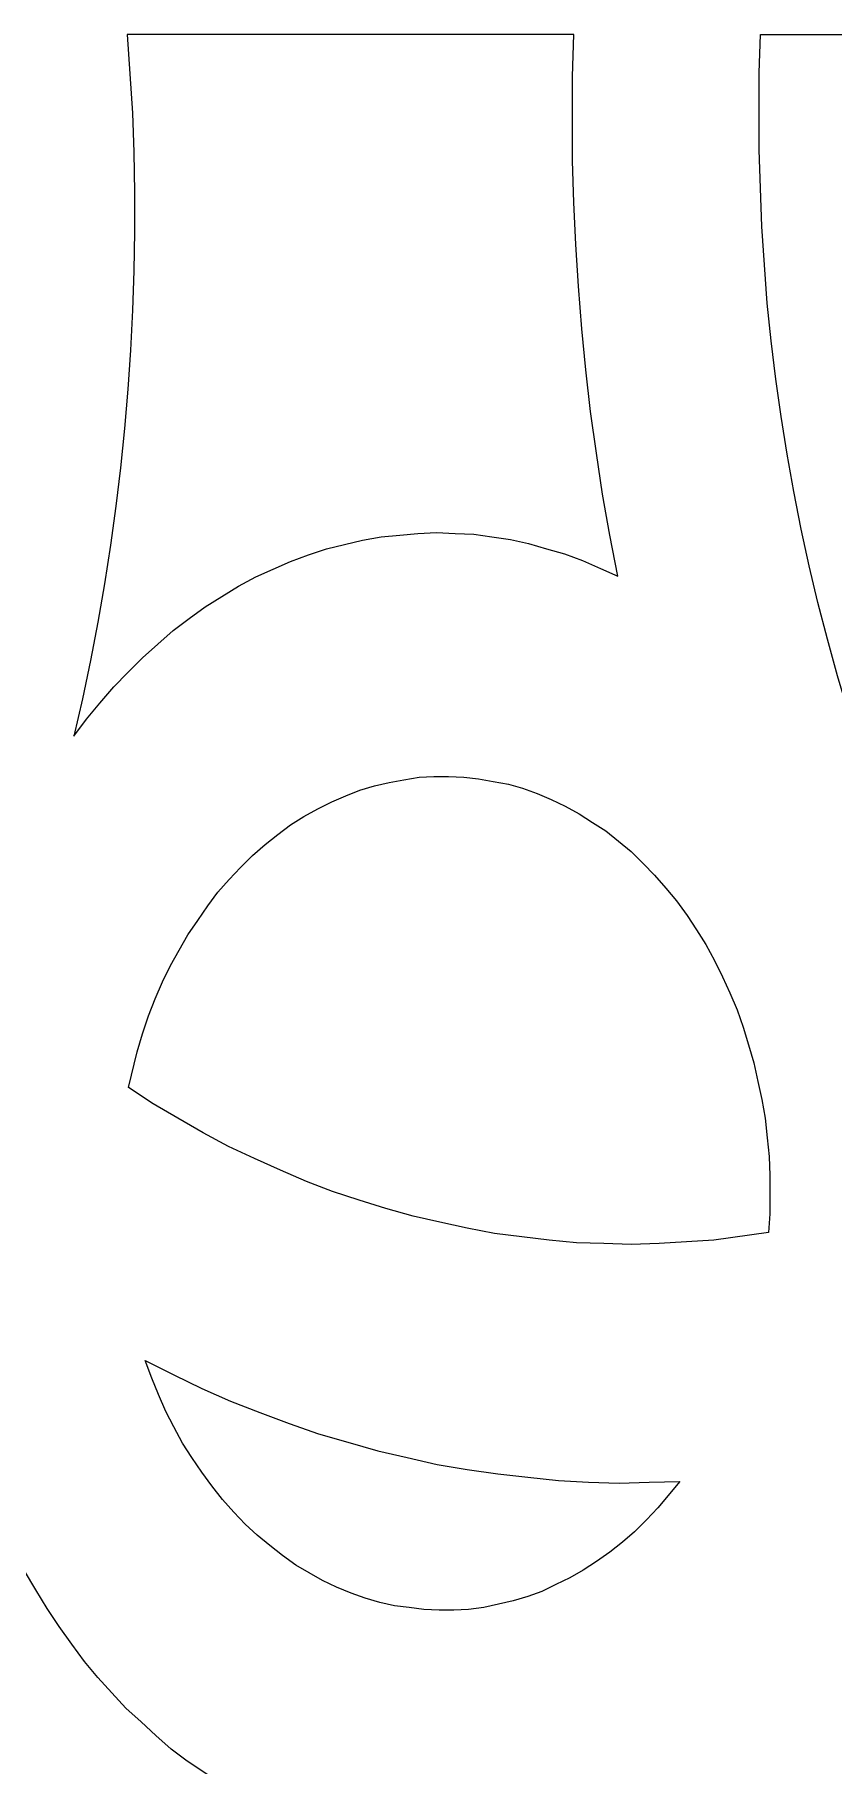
# Model space of a CAD drawing. Header units: millimetres. Extents: x -1200 to 1200, y -590 to 590.
# Drawn here: x 596 to 838, y 65 to 589 of the extents above; entities that cross this region are included whole.
import ezdxf

# ---------------------------------------------------------------- set-up
doc = ezdxf.new("R2010")
doc.units = ezdxf.units.MM
doc.header["$MEASUREMENT"] = 0
doc.layers.add('Layer 1', color=7, linetype='Continuous')

msp = doc.modelspace()

# ---------------------------------------------------------------- linework, layer by layer
at = {"layer": 'Layer 1', "color": 250, "lineweight": 20}
for points, knots in [([(607.8288, 376.7419), (607.8288, 376.7419), (610.4551, 388.0979), (610.4551, 388.0979), (610.4551, 388.0979), (612.8792, 399.7121), (612.8792, 399.7121), (612.8792, 399.7121), (615.1015, 411.3252), (615.1015, 411.3252), (615.1015, 411.3252), (617.1217, 422.9405), (617.1217, 422.9405), (617.1217, 422.9405), (618.9399, 434.5546), (618.9399, 434.5546), (618.9399, 434.5546), (620.5561, 446.4269), (620.5561, 446.4269), (620.5561, 446.4269), (621.9702, 458.0411), (621.9702, 458.0411), (621.9702, 458.0411), (623.1824, 469.9134), (623.1824, 469.9134), (623.1824, 469.9134), (624.1925, 481.7846), (624.1925, 481.7846), (624.1925, 481.7846), (625.0005, 493.6579), (625.0005, 493.6579), (625.0005, 493.6579), (625.6065, 505.7882), (625.6065, 505.7882), (625.6065, 505.7882), (626.0106, 517.6594), (626.0106, 517.6594), (626.0106, 517.6594), (626.2127, 529.5327), (626.2127, 529.5327), (626.2127, 529.5327), (626.2127, 541.404), (626.2127, 541.404), (626.2127, 541.404), (626.0106, 553.5344), (626.0106, 553.5344), (626.0106, 553.5344), (625.6065, 565.4077), (625.6065, 565.4077), (625.6065, 565.4077), (623.9904, 589.1522), (623.9904, 589.1522), (623.9904, 589.1522), (759.3439, 589.1522), (759.3439, 589.1522), (759.3439, 589.1522), (758.9399, 576.5056), (758.9399, 576.5056), (758.9399, 576.5056), (758.9399, 563.601), (758.9399, 563.601), (758.9399, 563.601), (758.9399, 550.9544), (758.9399, 550.9544), (758.9399, 550.9544), (759.3439, 538.3069), (759.3439, 538.3069), (759.3439, 538.3069), (759.95, 525.6613), (759.95, 525.6613), (759.95, 525.6613), (760.7581, 513.0149), (760.7581, 513.0149), (760.7581, 513.0149), (761.7682, 500.1102), (761.7682, 500.1102), (761.7682, 500.1102), (762.9803, 487.7217), (762.9803, 487.7217), (762.9803, 487.7217), (764.3944, 475.0752), (764.3944, 475.0752), (764.3944, 475.0752), (766.2127, 462.4276), (766.2127, 462.4276), (766.2127, 462.4276), (768.0308, 450.0391), (768.0308, 450.0391), (768.0308, 450.0391), (770.2531, 437.6518), (770.2531, 437.6518), (770.2531, 437.6518), (772.6772, 425.2633), (772.6772, 425.2633), (772.6772, 425.2633), (767.4247, 427.5851), (767.4247, 427.5851), (767.4247, 427.5851), (761.9702, 429.909), (761.9702, 429.909), (761.9702, 429.909), (756.5157, 431.9737), (756.5157, 431.9737), (756.5157, 431.9737), (751.0611, 433.5223), (751.0611, 433.5223), (751.0611, 433.5223), (745.6065, 435.0708), (745.6065, 435.0708), (745.6065, 435.0708), (740.152, 436.3613), (740.152, 436.3613), (740.152, 436.3613), (734.4954, 437.1355), (734.4954, 437.1355), (734.4954, 437.1355), (729.0409, 437.9088), (729.0409, 437.9088), (729.0409, 437.9088), (723.3844, 438.1679), (723.3844, 438.1679), (723.3844, 438.1679), (717.7277, 438.426), (717.7277, 438.426), (717.7277, 438.426), (712.0712, 438.1679), (712.0712, 438.1679), (712.0712, 438.1679), (706.6167, 437.6518), (706.6167, 437.6518), (706.6167, 437.6518), (700.9601, 437.1355), (700.9601, 437.1355), (700.9601, 437.1355), (695.3035, 436.1032), (695.3035, 436.1032), (695.3035, 436.1032), (689.849, 434.8117), (689.849, 434.8117), (689.849, 434.8117), (684.3944, 433.5223), (684.3944, 433.5223), (684.3944, 433.5223), (678.9399, 431.7146), (678.9399, 431.7146), (678.9399, 431.7146), (673.4854, 429.6499), (673.4854, 429.6499), (673.4854, 429.6499), (668.2328, 427.328), (668.2328, 427.328), (668.2328, 427.328), (662.9803, 425.0052), (662.9803, 425.0052), (662.9803, 425.0052), (657.7278, 422.1662), (657.7278, 422.1662), (657.7278, 422.1662), (652.6773, 419.0691), (652.6773, 419.0691), (652.6773, 419.0691), (647.6268, 415.972), (647.6268, 415.972), (647.6268, 415.972), (642.7783, 412.3576), (642.7783, 412.3576), (642.7783, 412.3576), (637.9298, 408.7453), (637.9298, 408.7453), (637.9298, 408.7453), (633.2833, 404.6159), (633.2833, 404.6159), (633.2833, 404.6159), (628.6368, 400.4864), (628.6368, 400.4864), (628.6368, 400.4864), (624.1925, 396.0978), (624.1925, 396.0978), (624.1925, 396.0978), (619.95, 391.7102), (619.95, 391.7102), (619.95, 391.7102), (615.7076, 386.8064), (615.7076, 386.8064), (615.7076, 386.8064), (611.6672, 381.9037), (611.6672, 381.9037), (611.6672, 381.9037), (607.8288, 376.7419), (607.8288, 376.7419)], [0, 0, 0, 0, 0.01587302, 0.01587302, 0.01587302, 0.03174603, 0.03174603, 0.03174603, 0.04761905, 0.04761905, 0.04761905, 0.06349206, 0.06349206, 0.06349206, 0.07936508, 0.07936508, 0.07936508, 0.0952381, 0.0952381, 0.0952381, 0.11111111, 0.11111111, 0.11111111, 0.12698413, 0.12698413, 0.12698413, 0.14285714, 0.14285714, 0.14285714, 0.15873016, 0.15873016, 0.15873016, 0.17460317, 0.17460317, 0.17460317, 0.19047619, 0.19047619, 0.19047619, 0.20634921, 0.20634921, 0.20634921, 0.22222222, 0.22222222, 0.22222222, 0.23809524, 0.23809524, 0.23809524, 0.25396825, 0.25396825, 0.25396825, 0.26984127, 0.26984127, 0.26984127, 0.28571429, 0.28571429, 0.28571429, 0.3015873, 0.3015873, 0.3015873, 0.31746032, 0.31746032, 0.31746032, 0.33333333, 0.33333333, 0.33333333, 0.34920635, 0.34920635, 0.34920635, 0.36507937, 0.36507937, 0.36507937, 0.38095238, 0.38095238, 0.38095238, 0.3968254, 0.3968254, 0.3968254, 0.41269841, 0.41269841, 0.41269841, 0.42857143, 0.42857143, 0.42857143, 0.44444444, 0.44444444, 0.44444444, 0.46031746, 0.46031746, 0.46031746, 0.47619048, 0.47619048, 0.47619048, 0.49206349, 0.49206349, 0.49206349, 0.50793651, 0.50793651, 0.50793651, 0.52380952, 0.52380952, 0.52380952, 0.53968254, 0.53968254, 0.53968254, 0.55555556, 0.55555556, 0.55555556, 0.57142857, 0.57142857, 0.57142857, 0.58730159, 0.58730159, 0.58730159, 0.6031746, 0.6031746, 0.6031746, 0.61904762, 0.61904762, 0.61904762, 0.63492063, 0.63492063, 0.63492063, 0.65079365, 0.65079365, 0.65079365, 0.66666667, 0.66666667, 0.66666667, 0.68253968, 0.68253968, 0.68253968, 0.6984127, 0.6984127, 0.6984127, 0.71428571, 0.71428571, 0.71428571, 0.73015873, 0.73015873, 0.73015873, 0.74603175, 0.74603175, 0.74603175, 0.76190476, 0.76190476, 0.76190476, 0.77777778, 0.77777778, 0.77777778, 0.79365079, 0.79365079, 0.79365079, 0.80952381, 0.80952381, 0.80952381, 0.82539683, 0.82539683, 0.82539683, 0.84126984, 0.84126984, 0.84126984, 0.85714286, 0.85714286, 0.85714286, 0.87301587, 0.87301587, 0.87301587, 0.88888889, 0.88888889, 0.88888889, 0.9047619, 0.9047619, 0.9047619, 0.92063492, 0.92063492, 0.92063492, 0.93650794, 0.93650794, 0.93650794, 0.95238095, 0.95238095, 0.95238095, 0.96825397, 0.96825397, 0.96825397, 0.98412698, 0.98412698, 0.98412698, 1, 1, 1, 1]), ([(1104.7985, 589.1522), (1104.7985, 589.1522), (815.9096, 589.1522), (815.9096, 589.1522), (815.9096, 589.1522), (815.5056, 577.538), (815.5056, 577.538), (815.5056, 577.538), (815.5056, 565.9228), (815.5056, 565.9228), (815.5056, 565.9228), (815.5056, 554.3097), (815.5056, 554.3097), (815.5056, 554.3097), (815.9096, 542.6955), (815.9096, 542.6955), (815.9096, 542.6955), (816.3136, 531.0803), (816.3136, 531.0803), (816.3136, 531.0803), (817.1217, 519.4671), (817.1217, 519.4671), (817.1217, 519.4671), (817.9298, 507.853), (817.9298, 507.853), (817.9298, 507.853), (819.1419, 496.4969), (819.1419, 496.4969), (819.1419, 496.4969), (820.5561, 484.8817), (820.5561, 484.8817), (820.5561, 484.8817), (822.1723, 473.5266), (822.1723, 473.5266), (822.1723, 473.5266), (823.9904, 462.1706), (823.9904, 462.1706), (823.9904, 462.1706), (826.0106, 450.8145), (826.0106, 450.8145), (826.0106, 450.8145), (828.2329, 439.4584), (828.2329, 439.4584), (828.2329, 439.4584), (830.657, 428.3604), (830.657, 428.3604), (830.657, 428.3604), (833.2833, 417.2614), (833.2833, 417.2614), (833.2833, 417.2614), (836.1116, 406.1634), (836.1116, 406.1634), (836.1116, 406.1634), (839.1419, 395.0654), (839.1419, 395.0654), (839.1419, 395.0654), (842.3742, 384.2265), (842.3742, 384.2265), (842.3742, 384.2265), (845.8086, 373.6448), (845.8086, 373.6448), (845.8086, 373.6448), (849.4449, 362.8038), (849.4449, 362.8038), (849.4449, 362.8038), (853.2833, 352.4801), (853.2833, 352.4801), (853.2833, 352.4801), (857.3238, 341.8993), (857.3238, 341.8993), (857.3238, 341.8993), (861.3642, 331.5746), (861.3642, 331.5746), (861.3642, 331.5746), (865.8085, 321.51), (865.8085, 321.51), (865.8085, 321.51), (870.4551, 311.4444), (870.4551, 311.4444), (870.4551, 311.4444), (875.3027, 301.6368), (875.3027, 301.6368), (875.3027, 301.6368), (880.1521, 291.8293), (880.1521, 291.8293), (880.1521, 291.8293), (885.4045, 282.2789), (885.4045, 282.2789), (885.4045, 282.2789), (890.657, 272.7305), (890.657, 272.7305), (890.657, 272.7305), (896.1116, 263.4381), (896.1116, 263.4381), (896.1116, 263.4381), (901.7682, 254.4059), (901.7682, 254.4059), (901.7682, 254.4059), (909.4449, 258.5354), (909.4449, 258.5354), (909.4449, 258.5354), (916.9197, 262.9219), (916.9197, 262.9219), (916.9197, 262.9219), (924.3945, 267.5686), (924.3945, 267.5686), (924.3945, 267.5686), (931.6672, 272.2143), (931.6672, 272.2143), (931.6672, 272.2143), (938.939, 277.3762), (938.939, 277.3762), (938.939, 277.3762), (946.2126, 282.7951), (946.2126, 282.7951), (946.2126, 282.7951), (953.0813, 288.2161), (953.0813, 288.2161), (953.0813, 288.2161), (960.152, 293.8941), (960.152, 293.8941), (960.152, 293.8941), (966.8187, 299.8302), (966.8187, 299.8302), (966.8187, 299.8302), (973.6873, 306.0245), (973.6873, 306.0245), (973.6873, 306.0245), (980.152, 312.4767), (980.152, 312.4767), (980.152, 312.4767), (986.6167, 319.1861), (986.6167, 319.1861), (986.6167, 319.1861), (992.8793, 325.8965), (992.8793, 325.8965), (992.8793, 325.8965), (999.1419, 332.8661), (999.1419, 332.8661), (999.1419, 332.8661), (1005.2025, 340.0927), (1005.2025, 340.0927), (1005.2025, 340.0927), (1011.0611, 347.3183), (1011.0611, 347.3183), (1011.0611, 347.3183), (1016.9197, 355.061), (1016.9197, 355.061), (1016.9197, 355.061), (1022.5762, 362.8038), (1022.5762, 362.8038), (1022.5762, 362.8038), (1028.0308, 370.8057), (1028.0308, 370.8057), (1028.0308, 370.8057), (1033.2833, 378.8066), (1033.2833, 378.8066), (1033.2833, 378.8066), (1038.3338, 387.0655), (1038.3338, 387.0655), (1038.3338, 387.0655), (1043.3843, 395.5826), (1043.3843, 395.5826), (1043.3843, 395.5826), (1048.2328, 404.0987), (1048.2328, 404.0987), (1048.2328, 404.0987), (1052.8793, 412.8749), (1052.8793, 412.8749), (1052.8793, 412.8749), (1057.3238, 421.65), (1057.3238, 421.65), (1057.3238, 421.65), (1061.5662, 430.6822), (1061.5662, 430.6822), (1061.5662, 430.6822), (1065.8085, 439.7165), (1065.8085, 439.7165), (1065.8085, 439.7165), (1069.647, 449.0068), (1069.647, 449.0068), (1069.647, 449.0068), (1073.4854, 458.5572), (1073.4854, 458.5572), (1073.4854, 458.5572), (1076.9197, 468.1067), (1076.9197, 468.1067), (1076.9197, 468.1067), (1080.354, 477.6561), (1080.354, 477.6561), (1080.354, 477.6561), (1083.5863, 487.4637), (1083.5863, 487.4637), (1083.5863, 487.4637), (1086.6166, 497.2702), (1086.6166, 497.2702), (1086.6166, 497.2702), (1089.445, 507.0787), (1089.445, 507.0787), (1089.445, 507.0787), (1092.0712, 517.1443), (1092.0712, 517.1443), (1092.0712, 517.1443), (1094.4955, 527.2099), (1094.4955, 527.2099), (1094.4955, 527.2099), (1096.7177, 537.5337), (1096.7177, 537.5337), (1096.7177, 537.5337), (1098.7379, 547.5993), (1098.7379, 547.5993), (1098.7379, 547.5993), (1100.5561, 557.9229), (1100.5561, 557.9229), (1100.5561, 557.9229), (1102.1722, 568.2467), (1102.1722, 568.2467), (1102.1722, 568.2467), (1103.5864, 578.8285), (1103.5864, 578.8285), (1103.5864, 578.8285), (1104.7985, 589.1522), (1104.7985, 589.1522)], [0, 0, 0, 0, 0.01351351, 0.01351351, 0.01351351, 0.02702703, 0.02702703, 0.02702703, 0.04054054, 0.04054054, 0.04054054, 0.05405405, 0.05405405, 0.05405405, 0.06756757, 0.06756757, 0.06756757, 0.08108108, 0.08108108, 0.08108108, 0.09459459, 0.09459459, 0.09459459, 0.10810811, 0.10810811, 0.10810811, 0.12162162, 0.12162162, 0.12162162, 0.13513514, 0.13513514, 0.13513514, 0.14864865, 0.14864865, 0.14864865, 0.16216216, 0.16216216, 0.16216216, 0.17567568, 0.17567568, 0.17567568, 0.18918919, 0.18918919, 0.18918919, 0.2027027, 0.2027027, 0.2027027, 0.21621622, 0.21621622, 0.21621622, 0.22972973, 0.22972973, 0.22972973, 0.24324324, 0.24324324, 0.24324324, 0.25675676, 0.25675676, 0.25675676, 0.27027027, 0.27027027, 0.27027027, 0.28378378, 0.28378378, 0.28378378, 0.2972973, 0.2972973, 0.2972973, 0.31081081, 0.31081081, 0.31081081, 0.32432432, 0.32432432, 0.32432432, 0.33783784, 0.33783784, 0.33783784, 0.35135135, 0.35135135, 0.35135135, 0.36486486, 0.36486486, 0.36486486, 0.37837838, 0.37837838, 0.37837838, 0.39189189, 0.39189189, 0.39189189, 0.40540541, 0.40540541, 0.40540541, 0.41891892, 0.41891892, 0.41891892, 0.43243243, 0.43243243, 0.43243243, 0.44594595, 0.44594595, 0.44594595, 0.45945946, 0.45945946, 0.45945946, 0.47297297, 0.47297297, 0.47297297, 0.48648649, 0.48648649, 0.48648649, 0.5, 0.5, 0.5, 0.51351351, 0.51351351, 0.51351351, 0.52702703, 0.52702703, 0.52702703, 0.54054054, 0.54054054, 0.54054054, 0.55405405, 0.55405405, 0.55405405, 0.56756757, 0.56756757, 0.56756757, 0.58108108, 0.58108108, 0.58108108, 0.59459459, 0.59459459, 0.59459459, 0.60810811, 0.60810811, 0.60810811, 0.62162162, 0.62162162, 0.62162162, 0.63513514, 0.63513514, 0.63513514, 0.64864865, 0.64864865, 0.64864865, 0.66216216, 0.66216216, 0.66216216, 0.67567568, 0.67567568, 0.67567568, 0.68918919, 0.68918919, 0.68918919, 0.7027027, 0.7027027, 0.7027027, 0.71621622, 0.71621622, 0.71621622, 0.72972973, 0.72972973, 0.72972973, 0.74324324, 0.74324324, 0.74324324, 0.75675676, 0.75675676, 0.75675676, 0.77027027, 0.77027027, 0.77027027, 0.78378378, 0.78378378, 0.78378378, 0.7972973, 0.7972973, 0.7972973, 0.81081081, 0.81081081, 0.81081081, 0.82432432, 0.82432432, 0.82432432, 0.83783784, 0.83783784, 0.83783784, 0.85135135, 0.85135135, 0.85135135, 0.86486486, 0.86486486, 0.86486486, 0.87837838, 0.87837838, 0.87837838, 0.89189189, 0.89189189, 0.89189189, 0.90540541, 0.90540541, 0.90540541, 0.91891892, 0.91891892, 0.91891892, 0.93243243, 0.93243243, 0.93243243, 0.94594595, 0.94594595, 0.94594595, 0.95945946, 0.95945946, 0.95945946, 0.97297297, 0.97297297, 0.97297297, 0.98648649, 0.98648649, 0.98648649, 1, 1, 1, 1]), ([(818.3338, 226.5309), (818.3338, 226.5309), (818.7379, 232.2089), (818.7379, 232.2089), (818.7379, 232.2089), (818.7379, 237.8879), (818.7379, 237.8879), (818.7379, 237.8879), (818.7379, 243.8241), (818.7379, 243.8241), (818.7379, 243.8241), (818.5359, 249.5011), (818.5359, 249.5011), (818.5359, 249.5011), (817.9298, 255.1791), (817.9298, 255.1791), (817.9298, 255.1791), (817.3237, 261.1163), (817.3237, 261.1163), (817.3237, 261.1163), (816.3136, 266.7944), (816.3136, 266.7944), (816.3136, 266.7944), (815.1015, 272.2143), (815.1015, 272.2143), (815.1015, 272.2143), (813.8893, 277.8923), (813.8893, 277.8923), (813.8893, 277.8923), (812.2732, 283.3113), (812.2732, 283.3113), (812.2732, 283.3113), (810.6571, 288.7322), (810.6571, 288.7322), (810.6571, 288.7322), (808.8389, 293.8941), (808.8389, 293.8941), (808.8389, 293.8941), (806.6167, 299.056), (806.6167, 299.056), (806.6167, 299.056), (804.3945, 303.9597), (804.3945, 303.9597), (804.3945, 303.9597), (801.9702, 308.8635), (801.9702, 308.8635), (801.9702, 308.8635), (799.344, 313.7672), (799.344, 313.7672), (799.344, 313.7672), (796.5156, 318.1538), (796.5156, 318.1538), (796.5156, 318.1538), (793.6874, 322.5424), (793.6874, 322.5424), (793.6874, 322.5424), (790.455, 326.9289), (790.455, 326.9289), (790.455, 326.9289), (787.2227, 330.8013), (787.2227, 330.8013), (787.2227, 330.8013), (783.7884, 334.6727), (783.7884, 334.6727), (783.7884, 334.6727), (780.354, 338.2861), (780.354, 338.2861), (780.354, 338.2861), (776.7176, 341.8993), (776.7176, 341.8993), (776.7176, 341.8993), (772.8793, 344.9965), (772.8793, 344.9965), (772.8793, 344.9965), (769.0409, 348.0936), (769.0409, 348.0936), (769.0409, 348.0936), (765.0005, 350.6745), (765.0005, 350.6745), (765.0005, 350.6745), (760.9601, 353.2554), (760.9601, 353.2554), (760.9601, 353.2554), (756.7177, 355.5772), (756.7177, 355.5772), (756.7177, 355.5772), (752.4753, 357.6419), (752.4753, 357.6419), (752.4753, 357.6419), (748.2328, 359.4496), (748.2328, 359.4496), (748.2328, 359.4496), (743.7884, 360.9982), (743.7884, 360.9982), (743.7884, 360.9982), (739.5459, 362.2876), (739.5459, 362.2876), (739.5459, 362.2876), (734.8995, 363.0629), (734.8995, 363.0629), (734.8995, 363.0629), (730.455, 363.8362), (730.455, 363.8362), (730.455, 363.8362), (726.0106, 364.3524), (726.0106, 364.3524), (726.0106, 364.3524), (721.3642, 364.6115), (721.3642, 364.6115), (721.3642, 364.6115), (716.9197, 364.6115), (716.9197, 364.6115), (716.9197, 364.6115), (712.4752, 364.3524), (712.4752, 364.3524), (712.4752, 364.3524), (707.8288, 363.5791), (707.8288, 363.5791), (707.8288, 363.5791), (703.3843, 362.8038), (703.3843, 362.8038), (703.3843, 362.8038), (698.9399, 361.7715), (698.9399, 361.7715), (698.9399, 361.7715), (694.4955, 360.482), (694.4955, 360.482), (694.4955, 360.482), (690.253, 358.6743), (690.253, 358.6743), (690.253, 358.6743), (686.0106, 356.8687), (686.0106, 356.8687), (686.0106, 356.8687), (681.7682, 354.804), (681.7682, 354.804), (681.7682, 354.804), (677.5257, 352.4801), (677.5257, 352.4801), (677.5257, 352.4801), (673.4854, 349.8992), (673.4854, 349.8992), (673.4854, 349.8992), (669.647, 347.0612), (669.647, 347.0612), (669.647, 347.0612), (665.8085, 343.9641), (665.8085, 343.9641), (665.8085, 343.9641), (661.9702, 340.6089), (661.9702, 340.6089), (661.9702, 340.6089), (658.3339, 336.9956), (658.3339, 336.9956), (658.3339, 336.9956), (654.8995, 333.3823), (654.8995, 333.3823), (654.8995, 333.3823), (651.4651, 329.5099), (651.4651, 329.5099), (651.4651, 329.5099), (648.4348, 325.3804), (648.4348, 325.3804), (648.4348, 325.3804), (645.4045, 320.9938), (645.4045, 320.9938), (645.4045, 320.9938), (642.3742, 316.6052), (642.3742, 316.6052), (642.3742, 316.6052), (639.748, 311.9606), (639.748, 311.9606), (639.748, 311.9606), (637.1217, 307.3149), (637.1217, 307.3149), (637.1217, 307.3149), (634.6974, 302.4111), (634.6974, 302.4111), (634.6974, 302.4111), (632.4753, 297.2483), (632.4753, 297.2483), (632.4753, 297.2483), (630.455, 292.0864), (630.455, 292.0864), (630.455, 292.0864), (628.6368, 286.6675), (628.6368, 286.6675), (628.6368, 286.6675), (627.0207, 281.2465), (627.0207, 281.2465), (627.0207, 281.2465), (624.3944, 270.4077), (624.3944, 270.4077), (624.3944, 270.4077), (631.8692, 265.5029), (631.8692, 265.5029), (631.8692, 265.5029), (639.3439, 261.1163), (639.3439, 261.1163), (639.3439, 261.1163), (647.0207, 256.7277), (647.0207, 256.7277), (647.0207, 256.7277), (654.6975, 252.5982), (654.6975, 252.5982), (654.6975, 252.5982), (662.5763, 248.9849), (662.5763, 248.9849), (662.5763, 248.9849), (670.4551, 245.3726), (670.4551, 245.3726), (670.4551, 245.3726), (678.3338, 242.0175), (678.3338, 242.0175), (678.3338, 242.0175), (686.2126, 238.9204), (686.2126, 238.9204), (686.2126, 238.9204), (694.2934, 236.3394), (694.2934, 236.3394), (694.2934, 236.3394), (702.3742, 233.7574), (702.3742, 233.7574), (702.3742, 233.7574), (710.6571, 231.4356), (710.6571, 231.4356), (710.6571, 231.4356), (718.7378, 229.628), (718.7378, 229.628), (718.7378, 229.628), (727.0207, 227.8223), (727.0207, 227.8223), (727.0207, 227.8223), (735.3035, 226.2738), (735.3035, 226.2738), (735.3035, 226.2738), (743.5863, 225.2414), (743.5863, 225.2414), (743.5863, 225.2414), (751.8692, 224.2091), (751.8692, 224.2091), (751.8692, 224.2091), (760.152, 223.4338), (760.152, 223.4338), (760.152, 223.4338), (768.4348, 223.1767), (768.4348, 223.1767), (768.4348, 223.1767), (776.7176, 222.9175), (776.7176, 222.9175), (776.7176, 222.9175), (785.2025, 223.1767), (785.2025, 223.1767), (785.2025, 223.1767), (793.4853, 223.6929), (793.4853, 223.6929), (793.4853, 223.6929), (801.7682, 224.2091), (801.7682, 224.2091), (801.7682, 224.2091), (818.3338, 226.5309), (818.3338, 226.5309)], [0, 0, 0, 0, 0.01149425, 0.01149425, 0.01149425, 0.02298851, 0.02298851, 0.02298851, 0.03448276, 0.03448276, 0.03448276, 0.04597701, 0.04597701, 0.04597701, 0.05747126, 0.05747126, 0.05747126, 0.06896552, 0.06896552, 0.06896552, 0.08045977, 0.08045977, 0.08045977, 0.09195402, 0.09195402, 0.09195402, 0.10344828, 0.10344828, 0.10344828, 0.11494253, 0.11494253, 0.11494253, 0.12643678, 0.12643678, 0.12643678, 0.13793103, 0.13793103, 0.13793103, 0.14942529, 0.14942529, 0.14942529, 0.16091954, 0.16091954, 0.16091954, 0.17241379, 0.17241379, 0.17241379, 0.18390805, 0.18390805, 0.18390805, 0.1954023, 0.1954023, 0.1954023, 0.20689655, 0.20689655, 0.20689655, 0.2183908, 0.2183908, 0.2183908, 0.22988506, 0.22988506, 0.22988506, 0.24137931, 0.24137931, 0.24137931, 0.25287356, 0.25287356, 0.25287356, 0.26436782, 0.26436782, 0.26436782, 0.27586207, 0.27586207, 0.27586207, 0.28735632, 0.28735632, 0.28735632, 0.29885057, 0.29885057, 0.29885057, 0.31034483, 0.31034483, 0.31034483, 0.32183908, 0.32183908, 0.32183908, 0.33333333, 0.33333333, 0.33333333, 0.34482759, 0.34482759, 0.34482759, 0.35632184, 0.35632184, 0.35632184, 0.36781609, 0.36781609, 0.36781609, 0.37931034, 0.37931034, 0.37931034, 0.3908046, 0.3908046, 0.3908046, 0.40229885, 0.40229885, 0.40229885, 0.4137931, 0.4137931, 0.4137931, 0.42528736, 0.42528736, 0.42528736, 0.43678161, 0.43678161, 0.43678161, 0.44827586, 0.44827586, 0.44827586, 0.45977011, 0.45977011, 0.45977011, 0.47126437, 0.47126437, 0.47126437, 0.48275862, 0.48275862, 0.48275862, 0.49425287, 0.49425287, 0.49425287, 0.50574713, 0.50574713, 0.50574713, 0.51724138, 0.51724138, 0.51724138, 0.52873563, 0.52873563, 0.52873563, 0.54022989, 0.54022989, 0.54022989, 0.55172414, 0.55172414, 0.55172414, 0.56321839, 0.56321839, 0.56321839, 0.57471264, 0.57471264, 0.57471264, 0.5862069, 0.5862069, 0.5862069, 0.59770115, 0.59770115, 0.59770115, 0.6091954, 0.6091954, 0.6091954, 0.62068966, 0.62068966, 0.62068966, 0.63218391, 0.63218391, 0.63218391, 0.64367816, 0.64367816, 0.64367816, 0.65517241, 0.65517241, 0.65517241, 0.66666667, 0.66666667, 0.66666667, 0.67816092, 0.67816092, 0.67816092, 0.68965517, 0.68965517, 0.68965517, 0.70114943, 0.70114943, 0.70114943, 0.71264368, 0.71264368, 0.71264368, 0.72413793, 0.72413793, 0.72413793, 0.73563218, 0.73563218, 0.73563218, 0.74712644, 0.74712644, 0.74712644, 0.75862069, 0.75862069, 0.75862069, 0.77011494, 0.77011494, 0.77011494, 0.7816092, 0.7816092, 0.7816092, 0.79310345, 0.79310345, 0.79310345, 0.8045977, 0.8045977, 0.8045977, 0.81609195, 0.81609195, 0.81609195, 0.82758621, 0.82758621, 0.82758621, 0.83908046, 0.83908046, 0.83908046, 0.85057471, 0.85057471, 0.85057471, 0.86206897, 0.86206897, 0.86206897, 0.87356322, 0.87356322, 0.87356322, 0.88505747, 0.88505747, 0.88505747, 0.89655172, 0.89655172, 0.89655172, 0.90804598, 0.90804598, 0.90804598, 0.91954023, 0.91954023, 0.91954023, 0.93103448, 0.93103448, 0.93103448, 0.94252874, 0.94252874, 0.94252874, 0.95402299, 0.95402299, 0.95402299, 0.96551724, 0.96551724, 0.96551724, 0.97701149, 0.97701149, 0.97701149, 0.98850575, 0.98850575, 0.98850575, 1, 1, 1, 1]), ([(557.1217, 237.6299), (557.1217, 237.6299), (564.7985, 231.1765), (564.7985, 231.1765), (564.7985, 231.1765), (565.0005, 223.9499), (565.0005, 223.9499), (565.0005, 223.9499), (565.6066, 216.9824), (565.6066, 216.9824), (565.6066, 216.9824), (566.2126, 209.7559), (566.2126, 209.7559), (566.2126, 209.7559), (567.2228, 202.7874), (567.2228, 202.7874), (567.2228, 202.7874), (568.2329, 195.8178), (568.2329, 195.8178), (568.2329, 195.8178), (569.6469, 188.8504), (569.6469, 188.8504), (569.6469, 188.8504), (571.0611, 181.8808), (571.0611, 181.8808), (571.0611, 181.8808), (572.6772, 174.9133), (572.6772, 174.9133), (572.6772, 174.9133), (574.6974, 168.2019), (574.6974, 168.2019), (574.6974, 168.2019), (576.7176, 161.4915), (576.7176, 161.4915), (576.7176, 161.4915), (578.9399, 155.0402), (578.9399, 155.0402), (578.9399, 155.0402), (581.3641, 148.5879), (581.3641, 148.5879), (581.3641, 148.5879), (583.9904, 142.3936), (583.9904, 142.3936), (583.9904, 142.3936), (586.8187, 136.1994), (586.8187, 136.1994), (586.8187, 136.1994), (589.849, 130.0052), (589.849, 130.0052), (589.849, 130.0052), (592.8793, 124.0681), (592.8793, 124.0681), (592.8793, 124.0681), (596.3136, 118.39), (596.3136, 118.39), (596.3136, 118.39), (599.748, 112.713), (599.748, 112.713), (599.748, 112.713), (603.3844, 107.2931), (603.3844, 107.2931), (603.3844, 107.2931), (607.2227, 101.8731), (607.2227, 101.8731), (607.2227, 101.8731), (611.0611, 96.7112), (611.0611, 96.7112), (611.0611, 96.7112), (615.1015, 91.8065), (615.1015, 91.8065), (615.1015, 91.8065), (619.3439, 87.1608), (619.3439, 87.1608), (619.3439, 87.1608), (623.5863, 82.5161), (623.5863, 82.5161), (623.5863, 82.5161), (628.2329, 78.3866), (628.2329, 78.3866), (628.2329, 78.3866), (632.6772, 74.2572), (632.6772, 74.2572), (632.6772, 74.2572), (637.3237, 70.1277), (637.3237, 70.1277), (637.3237, 70.1277), (642.1722, 66.5144), (642.1722, 66.5144), (642.1722, 66.5144), (647.2227, 63.1582), (647.2227, 63.1582), (647.2227, 63.1582), (652.0712, 59.804), (652.0712, 59.804), (652.0712, 59.804), (657.1217, 56.7069), (657.1217, 56.7069), (657.1217, 56.7069), (662.3743, 54.1259), (662.3743, 54.1259), (662.3743, 54.1259), (667.6268, 51.545), (667.6268, 51.545), (667.6268, 51.545), (672.8793, 49.2221), (672.8793, 49.2221), (672.8793, 49.2221), (678.3338, 47.1574), (678.3338, 47.1574), (678.3338, 47.1574), (674.6975, 41.2213), (674.6975, 41.2213), (674.6975, 41.2213), (671.2631, 35.026), (671.2631, 35.026), (671.2631, 35.026), (668.0308, 28.8318), (668.0308, 28.8318), (668.0308, 28.8318), (665.0005, 22.3805), (665.0005, 22.3805), (665.0005, 22.3805), (662.1722, 15.9282), (662.1722, 15.9282), (662.1722, 15.9282), (659.5459, 9.2178), (659.5459, 9.2178), (659.5459, 9.2178), (656.9197, 2.5074), (656.9197, 2.5074), (656.9197, 2.5074), (654.4954, -4.4621), (654.4954, -4.4621), (654.4954, -4.4621), (652.4752, -11.4296), (652.4752, -11.4296), (652.4752, -11.4296), (650.455, -18.3981), (650.455, -18.3981), (650.455, -18.3981), (648.6369, -25.6247), (648.6369, -25.6247), (648.6369, -25.6247), (647.0207, -32.8513), (647.0207, -32.8513), (647.0207, -32.8513), (645.6066, -40.078), (645.6066, -40.078), (645.6066, -40.078), (644.5965, -47.5636), (644.5965, -47.5636), (644.5965, -47.5636), (643.5864, -54.7892), (643.5864, -54.7892), (643.5864, -54.7892), (642.7783, -62.2749), (642.7783, -62.2749), (642.7783, -62.2749), (641.7682, -77.2443), (641.7682, -77.2443), (641.7682, -77.2443), (635.9096, -72.5987), (635.9096, -72.5987), (635.9096, -72.5987), (629.849, -68.21), (629.849, -68.21), (629.849, -68.21), (623.5863, -64.0806), (623.5863, -64.0806), (623.5863, -64.0806), (617.3237, -60.2092), (617.3237, -60.2092), (617.3237, -60.2092), (611.0611, -56.5958), (611.0611, -56.5958), (611.0611, -56.5958), (604.5964, -52.9826), (604.5964, -52.9826), (604.5964, -52.9826), (598.1318, -49.8854), (598.1318, -49.8854), (598.1318, -49.8854), (591.6672, -46.7883), (591.6672, -46.7883), (591.6672, -46.7883), (585.0005, -44.2074), (585.0005, -44.2074), (585.0005, -44.2074), (578.3339, -41.6265), (578.3339, -41.6265), (578.3339, -41.6265), (571.6671, -39.5617), (571.6671, -39.5617), (571.6671, -39.5617), (564.7985, -37.497), (564.7985, -37.497), (564.7985, -37.497), (557.9298, -35.9484), (557.9298, -35.9484), (557.9298, -35.9484), (551.0611, -34.3999), (551.0611, -34.3999), (551.0611, -34.3999), (544.1924, -33.3675), (544.1924, -33.3675), (544.1924, -33.3675), (537.3237, -32.3352), (537.3237, -32.3352), (537.3237, -32.3352), (530.455, -31.8189), (530.455, -31.8189), (530.455, -31.8189), (523.3844, -31.3028), (523.3844, -31.3028), (523.3844, -31.3028), (516.5156, -31.3028), (516.5156, -31.3028), (516.5156, -31.3028), (509.647, -31.3028), (509.647, -31.3028), (509.647, -31.3028), (502.5763, -31.8189), (502.5763, -31.8189), (502.5763, -31.8189), (495.7076, -32.5943), (495.7076, -32.5943), (495.7076, -32.5943), (488.8389, -33.3675), (488.8389, -33.3675), (488.8389, -33.3675), (481.9702, -34.659), (481.9702, -34.659), (481.9702, -34.659), (475.1015, -35.9484), (475.1015, -35.9484), (475.1015, -35.9484), (468.232, -37.7561), (468.232, -37.7561), (468.232, -37.7561), (461.3642, -39.8208), (461.3642, -39.8208), (461.3642, -39.8208), (454.6975, -41.8856), (454.6975, -41.8856), (454.6975, -41.8856), (448.0308, -44.4665), (448.0308, -44.4665), (448.0308, -44.4665), (441.3634, -47.0475), (441.3634, -47.0475), (441.3634, -47.0475), (434.8995, -50.1436), (434.8995, -50.1436), (434.8995, -50.1436), (428.4348, -53.2407), (428.4348, -53.2407), (428.4348, -53.2407), (421.9702, -56.854), (421.9702, -56.854), (421.9702, -56.854), (415.7067, -60.4672), (415.7067, -60.4672), (415.7067, -60.4672), (409.4441, -64.5967), (409.4441, -64.5967), (409.4441, -64.5967), (403.3835, -68.7262), (403.3835, -68.7262), (403.3835, -68.7262), (397.3237, -73.1148), (397.3237, -73.1148), (397.3237, -73.1148), (391.2631, -77.7605), (391.2631, -77.7605), (391.2631, -77.7605), (385.6066, -82.6632), (385.6066, -82.6632), (385.6066, -82.6632), (379.7472, -87.567), (379.7472, -87.567), (379.7472, -87.567), (374.2935, -92.9869), (374.2935, -92.9869), (374.2935, -92.9869), (368.8389, -98.4069), (368.8389, -98.4069), (368.8389, -98.4069), (363.3835, -104.0849), (363.3835, -104.0849), (363.3835, -104.0849), (358.3338, -110.0221), (358.3338, -110.0221), (358.3338, -110.0221), (348.2328, -122.4095), (348.2328, -122.4095), (348.2328, -122.4095), (346.4147, -114.4086), (346.4147, -114.4086), (346.4147, -114.4086), (344.5964, -106.4088), (344.5964, -106.4088), (344.5964, -106.4088), (342.3742, -98.666), (342.3742, -98.666), (342.3742, -98.666), (339.95, -90.9222), (339.95, -90.9222), (339.95, -90.9222), (337.3229, -83.4375), (337.3229, -83.4375), (337.3229, -83.4375), (334.4947, -75.9528), (334.4947, -75.9528), (334.4947, -75.9528), (331.4651, -68.4691), (331.4651, -68.4691), (331.4651, -68.4691), (328.2328, -61.2426), (328.2328, -61.2426), (328.2328, -61.2426), (324.7977, -54.273), (324.7977, -54.273), (324.7977, -54.273), (321.3642, -47.3045), (321.3642, -47.3045), (321.3642, -47.3045), (317.5257, -40.5941), (317.5257, -40.5941), (317.5257, -40.5941), (313.4853, -33.8837), (313.4853, -33.8837), (313.4853, -33.8837), (309.4449, -27.6895), (309.4449, -27.6895), (309.4449, -27.6895), (305.2017, -21.4953), (305.2017, -21.4953), (305.2017, -21.4953), (300.7572, -15.302), (300.7572, -15.302), (300.7572, -15.302), (296.1116, -9.624), (296.1116, -9.624), (296.1116, -9.624), (286.4138, 1.475), (286.4138, 1.475), (286.4138, 1.475), (295.5056, 4.0559), (295.5056, 4.0559), (295.5056, 4.0559), (304.5965, 6.8949), (304.5965, 6.8949), (304.5965, 6.8949), (313.6866, 9.992), (313.6866, 9.992), (313.6866, 9.992), (322.5763, 13.3473), (322.5763, 13.3473), (322.5763, 13.3473), (331.4651, 16.7025), (331.4651, 16.7025), (331.4651, 16.7025), (340.354, 20.5728), (340.354, 20.5728), (340.354, 20.5728), (349.2429, 24.7023), (349.2429, 24.7023), (349.2429, 24.7023), (357.9298, 29.0909), (357.9298, 29.0909), (357.9298, 29.0909), (366.6159, 33.4775), (366.6159, 33.4775), (366.6159, 33.4775), (375.1015, 38.3822), (375.1015, 38.3822), (375.1015, 38.3822), (383.5864, 43.286), (383.5864, 43.286), (383.5864, 43.286), (392.0712, 48.706), (392.0712, 48.706), (392.0712, 48.706), (400.3541, 54.1259), (400.3541, 54.1259), (400.3541, 54.1259), (408.4349, 59.804), (408.4349, 59.804), (408.4349, 59.804), (416.5149, 65.7391), (416.5149, 65.7391), (416.5149, 65.7391), (424.5964, 71.9344), (424.5964, 71.9344), (424.5964, 71.9344), (432.4753, 78.3866), (432.4753, 78.3866), (432.4753, 78.3866), (440.3533, 85.096), (440.3533, 85.096), (440.3533, 85.096), (447.8288, 91.8065), (447.8288, 91.8065), (447.8288, 91.8065), (455.5055, 98.776), (455.5055, 98.776), (455.5055, 98.776), (462.9803, 106.0026), (462.9803, 106.0026), (462.9803, 106.0026), (470.2522, 113.4873), (470.2522, 113.4873), (470.2522, 113.4873), (477.3237, 121.2301), (477.3237, 121.2301), (477.3237, 121.2301), (484.3944, 129.2299), (484.3944, 129.2299), (484.3944, 129.2299), (491.2631, 137.2318), (491.2631, 137.2318), (491.2631, 137.2318), (497.9298, 145.4907), (497.9298, 145.4907), (497.9298, 145.4907), (504.5965, 154.0078), (504.5965, 154.0078), (504.5965, 154.0078), (511.0611, 162.5239), (511.0611, 162.5239), (511.0611, 162.5239), (517.3238, 171.3001), (517.3238, 171.3001), (517.3238, 171.3001), (523.5864, 180.3333), (523.5864, 180.3333), (523.5864, 180.3333), (529.647, 189.3665), (529.647, 189.3665), (529.647, 189.3665), (535.5055, 198.6579), (535.5055, 198.6579), (535.5055, 198.6579), (541.1621, 208.2073), (541.1621, 208.2073), (541.1621, 208.2073), (546.6166, 218.0148), (546.6166, 218.0148), (546.6166, 218.0148), (552.0712, 227.5632), (552.0712, 227.5632), (552.0712, 227.5632), (557.1217, 237.6299), (557.1217, 237.6299)], [0, 0, 0, 0, 0.00662252, 0.00662252, 0.00662252, 0.01324503, 0.01324503, 0.01324503, 0.01986755, 0.01986755, 0.01986755, 0.02649007, 0.02649007, 0.02649007, 0.03311258, 0.03311258, 0.03311258, 0.0397351, 0.0397351, 0.0397351, 0.04635762, 0.04635762, 0.04635762, 0.05298013, 0.05298013, 0.05298013, 0.05960265, 0.05960265, 0.05960265, 0.06622517, 0.06622517, 0.06622517, 0.07284768, 0.07284768, 0.07284768, 0.0794702, 0.0794702, 0.0794702, 0.08609272, 0.08609272, 0.08609272, 0.09271523, 0.09271523, 0.09271523, 0.09933775, 0.09933775, 0.09933775, 0.10596026, 0.10596026, 0.10596026, 0.11258278, 0.11258278, 0.11258278, 0.1192053, 0.1192053, 0.1192053, 0.12582781, 0.12582781, 0.12582781, 0.13245033, 0.13245033, 0.13245033, 0.13907285, 0.13907285, 0.13907285, 0.14569536, 0.14569536, 0.14569536, 0.15231788, 0.15231788, 0.15231788, 0.1589404, 0.1589404, 0.1589404, 0.16556291, 0.16556291, 0.16556291, 0.17218543, 0.17218543, 0.17218543, 0.17880795, 0.17880795, 0.17880795, 0.18543046, 0.18543046, 0.18543046, 0.19205298, 0.19205298, 0.19205298, 0.1986755, 0.1986755, 0.1986755, 0.20529801, 0.20529801, 0.20529801, 0.21192053, 0.21192053, 0.21192053, 0.21854305, 0.21854305, 0.21854305, 0.22516556, 0.22516556, 0.22516556, 0.23178808, 0.23178808, 0.23178808, 0.2384106, 0.2384106, 0.2384106, 0.24503311, 0.24503311, 0.24503311, 0.25165563, 0.25165563, 0.25165563, 0.25827815, 0.25827815, 0.25827815, 0.26490066, 0.26490066, 0.26490066, 0.27152318, 0.27152318, 0.27152318, 0.2781457, 0.2781457, 0.2781457, 0.28476821, 0.28476821, 0.28476821, 0.29139073, 0.29139073, 0.29139073, 0.29801325, 0.29801325, 0.29801325, 0.30463576, 0.30463576, 0.30463576, 0.31125828, 0.31125828, 0.31125828, 0.31788079, 0.31788079, 0.31788079, 0.32450331, 0.32450331, 0.32450331, 0.33112583, 0.33112583, 0.33112583, 0.33774834, 0.33774834, 0.33774834, 0.34437086, 0.34437086, 0.34437086, 0.35099338, 0.35099338, 0.35099338, 0.35761589, 0.35761589, 0.35761589, 0.36423841, 0.36423841, 0.36423841, 0.37086093, 0.37086093, 0.37086093, 0.37748344, 0.37748344, 0.37748344, 0.38410596, 0.38410596, 0.38410596, 0.39072848, 0.39072848, 0.39072848, 0.39735099, 0.39735099, 0.39735099, 0.40397351, 0.40397351, 0.40397351, 0.41059603, 0.41059603, 0.41059603, 0.41721854, 0.41721854, 0.41721854, 0.42384106, 0.42384106, 0.42384106, 0.43046358, 0.43046358, 0.43046358, 0.43708609, 0.43708609, 0.43708609, 0.44370861, 0.44370861, 0.44370861, 0.45033113, 0.45033113, 0.45033113, 0.45695364, 0.45695364, 0.45695364, 0.46357616, 0.46357616, 0.46357616, 0.47019868, 0.47019868, 0.47019868, 0.47682119, 0.47682119, 0.47682119, 0.48344371, 0.48344371, 0.48344371, 0.49006623, 0.49006623, 0.49006623, 0.49668874, 0.49668874, 0.49668874, 0.50331126, 0.50331126, 0.50331126, 0.50993377, 0.50993377, 0.50993377, 0.51655629, 0.51655629, 0.51655629, 0.52317881, 0.52317881, 0.52317881, 0.52980132, 0.52980132, 0.52980132, 0.53642384, 0.53642384, 0.53642384, 0.54304636, 0.54304636, 0.54304636, 0.54966887, 0.54966887, 0.54966887, 0.55629139, 0.55629139, 0.55629139, 0.56291391, 0.56291391, 0.56291391, 0.56953642, 0.56953642, 0.56953642, 0.57615894, 0.57615894, 0.57615894, 0.58278146, 0.58278146, 0.58278146, 0.58940397, 0.58940397, 0.58940397, 0.59602649, 0.59602649, 0.59602649, 0.60264901, 0.60264901, 0.60264901, 0.60927152, 0.60927152, 0.60927152, 0.61589404, 0.61589404, 0.61589404, 0.62251656, 0.62251656, 0.62251656, 0.62913907, 0.62913907, 0.62913907, 0.63576159, 0.63576159, 0.63576159, 0.64238411, 0.64238411, 0.64238411, 0.64900662, 0.64900662, 0.64900662, 0.65562914, 0.65562914, 0.65562914, 0.66225166, 0.66225166, 0.66225166, 0.66887417, 0.66887417, 0.66887417, 0.67549669, 0.67549669, 0.67549669, 0.68211921, 0.68211921, 0.68211921, 0.68874172, 0.68874172, 0.68874172, 0.69536424, 0.69536424, 0.69536424, 0.70198675, 0.70198675, 0.70198675, 0.70860927, 0.70860927, 0.70860927, 0.71523179, 0.71523179, 0.71523179, 0.7218543, 0.7218543, 0.7218543, 0.72847682, 0.72847682, 0.72847682, 0.73509934, 0.73509934, 0.73509934, 0.74172185, 0.74172185, 0.74172185, 0.74834437, 0.74834437, 0.74834437, 0.75496689, 0.75496689, 0.75496689, 0.7615894, 0.7615894, 0.7615894, 0.76821192, 0.76821192, 0.76821192, 0.77483444, 0.77483444, 0.77483444, 0.78145695, 0.78145695, 0.78145695, 0.78807947, 0.78807947, 0.78807947, 0.79470199, 0.79470199, 0.79470199, 0.8013245, 0.8013245, 0.8013245, 0.80794702, 0.80794702, 0.80794702, 0.81456954, 0.81456954, 0.81456954, 0.82119205, 0.82119205, 0.82119205, 0.82781457, 0.82781457, 0.82781457, 0.83443709, 0.83443709, 0.83443709, 0.8410596, 0.8410596, 0.8410596, 0.84768212, 0.84768212, 0.84768212, 0.85430464, 0.85430464, 0.85430464, 0.86092715, 0.86092715, 0.86092715, 0.86754967, 0.86754967, 0.86754967, 0.87417219, 0.87417219, 0.87417219, 0.8807947, 0.8807947, 0.8807947, 0.88741722, 0.88741722, 0.88741722, 0.89403974, 0.89403974, 0.89403974, 0.90066225, 0.90066225, 0.90066225, 0.90728477, 0.90728477, 0.90728477, 0.91390728, 0.91390728, 0.91390728, 0.9205298, 0.9205298, 0.9205298, 0.92715232, 0.92715232, 0.92715232, 0.93377483, 0.93377483, 0.93377483, 0.94039735, 0.94039735, 0.94039735, 0.94701987, 0.94701987, 0.94701987, 0.95364238, 0.95364238, 0.95364238, 0.9602649, 0.9602649, 0.9602649, 0.96688742, 0.96688742, 0.96688742, 0.97350993, 0.97350993, 0.97350993, 0.98013245, 0.98013245, 0.98013245, 0.98675497, 0.98675497, 0.98675497, 0.99337748, 0.99337748, 0.99337748, 1, 1, 1, 1]), ([(629.4449, 187.818), (629.4449, 187.818), (631.4652, 182.397), (631.4652, 182.397), (631.4652, 182.397), (633.4854, 177.4943), (633.4854, 177.4943), (633.4854, 177.4943), (635.7075, 172.3324), (635.7075, 172.3324), (635.7075, 172.3324), (638.1318, 167.6857), (638.1318, 167.6857), (638.1318, 167.6857), (640.7581, 162.783), (640.7581, 162.783), (640.7581, 162.783), (643.5864, 158.3944), (643.5864, 158.3944), (643.5864, 158.3944), (646.6167, 154.0078), (646.6167, 154.0078), (646.6167, 154.0078), (649.647, 149.8783), (649.647, 149.8783), (649.647, 149.8783), (652.8793, 145.7489), (652.8793, 145.7489), (652.8793, 145.7489), (656.3137, 141.8775), (656.3137, 141.8775), (656.3137, 141.8775), (659.748, 138.2642), (659.748, 138.2642), (659.748, 138.2642), (663.3844, 134.9079), (663.3844, 134.9079), (663.3844, 134.9079), (667.2227, 131.8108), (667.2227, 131.8108), (667.2227, 131.8108), (671.0611, 128.7137), (671.0611, 128.7137), (671.0611, 128.7137), (675.1015, 125.8757), (675.1015, 125.8757), (675.1015, 125.8757), (679.142, 123.5518), (679.142, 123.5518), (679.142, 123.5518), (683.1824, 121.2301), (683.1824, 121.2301), (683.1824, 121.2301), (687.4248, 119.1653), (687.4248, 119.1653), (687.4248, 119.1653), (691.8692, 117.3576), (691.8692, 117.3576), (691.8692, 117.3576), (696.1116, 115.8101), (696.1116, 115.8101), (696.1116, 115.8101), (700.5561, 114.5196), (700.5561, 114.5196), (700.5561, 114.5196), (705.0005, 113.4873), (705.0005, 113.4873), (705.0005, 113.4873), (709.4449, 112.9711), (709.4449, 112.9711), (709.4449, 112.9711), (713.8894, 112.4549), (713.8894, 112.4549), (713.8894, 112.4549), (718.5359, 112.1968), (718.5359, 112.1968), (718.5359, 112.1968), (722.9803, 112.1968), (722.9803, 112.1968), (722.9803, 112.1968), (727.4247, 112.4549), (727.4247, 112.4549), (727.4247, 112.4549), (732.0712, 112.9711), (732.0712, 112.9711), (732.0712, 112.9711), (736.5156, 114.0034), (736.5156, 114.0034), (736.5156, 114.0034), (740.9601, 115.0358), (740.9601, 115.0358), (740.9601, 115.0358), (745.4046, 116.3253), (745.4046, 116.3253), (745.4046, 116.3253), (749.6469, 117.8738), (749.6469, 117.8738), (749.6469, 117.8738), (753.8894, 119.9385), (753.8894, 119.9385), (753.8894, 119.9385), (758.1318, 122.0033), (758.1318, 122.0033), (758.1318, 122.0033), (762.1722, 124.3272), (762.1722, 124.3272), (762.1722, 124.3272), (766.2127, 126.9081), (766.2127, 126.9081), (766.2127, 126.9081), (770.2531, 129.746), (770.2531, 129.746), (770.2531, 129.746), (774.0914, 132.8432), (774.0914, 132.8432), (774.0914, 132.8432), (777.7277, 135.9413), (777.7277, 135.9413), (777.7277, 135.9413), (781.3641, 139.5546), (781.3641, 139.5546), (781.3641, 139.5546), (784.7985, 143.1679), (784.7985, 143.1679), (784.7985, 143.1679), (791.4651, 151.1678), (791.4651, 151.1678), (791.4651, 151.1678), (782.1722, 150.9107), (782.1722, 150.9107), (782.1722, 150.9107), (773.0813, 150.6516), (773.0813, 150.6516), (773.0813, 150.6516), (763.7884, 150.9107), (763.7884, 150.9107), (763.7884, 150.9107), (754.6975, 151.4269), (754.6975, 151.4269), (754.6975, 151.4269), (745.4046, 152.4593), (745.4046, 152.4593), (745.4046, 152.4593), (736.3136, 153.4917), (736.3136, 153.4917), (736.3136, 153.4917), (727.0207, 154.7811), (727.0207, 154.7811), (727.0207, 154.7811), (717.9298, 156.3296), (717.9298, 156.3296), (717.9298, 156.3296), (708.8389, 158.3944), (708.8389, 158.3944), (708.8389, 158.3944), (699.95, 160.4591), (699.95, 160.4591), (699.95, 160.4591), (690.8591, 163.04), (690.8591, 163.04), (690.8591, 163.04), (681.9702, 165.621), (681.9702, 165.621), (681.9702, 165.621), (673.0813, 168.7191), (673.0813, 168.7191), (673.0813, 168.7191), (664.1924, 172.0743), (664.1924, 172.0743), (664.1924, 172.0743), (655.3036, 175.4295), (655.3036, 175.4295), (655.3036, 175.4295), (646.6167, 179.3009), (646.6167, 179.3009), (646.6167, 179.3009), (638.1318, 183.4294), (638.1318, 183.4294), (638.1318, 183.4294), (629.4449, 187.818), (629.4449, 187.818)], [0, 0, 0, 0, 0.01666667, 0.01666667, 0.01666667, 0.03333333, 0.03333333, 0.03333333, 0.05, 0.05, 0.05, 0.06666667, 0.06666667, 0.06666667, 0.08333333, 0.08333333, 0.08333333, 0.1, 0.1, 0.1, 0.11666667, 0.11666667, 0.11666667, 0.13333333, 0.13333333, 0.13333333, 0.15, 0.15, 0.15, 0.16666667, 0.16666667, 0.16666667, 0.18333333, 0.18333333, 0.18333333, 0.2, 0.2, 0.2, 0.21666667, 0.21666667, 0.21666667, 0.23333333, 0.23333333, 0.23333333, 0.25, 0.25, 0.25, 0.26666667, 0.26666667, 0.26666667, 0.28333333, 0.28333333, 0.28333333, 0.3, 0.3, 0.3, 0.31666667, 0.31666667, 0.31666667, 0.33333333, 0.33333333, 0.33333333, 0.35, 0.35, 0.35, 0.36666667, 0.36666667, 0.36666667, 0.38333333, 0.38333333, 0.38333333, 0.4, 0.4, 0.4, 0.41666667, 0.41666667, 0.41666667, 0.43333333, 0.43333333, 0.43333333, 0.45, 0.45, 0.45, 0.46666667, 0.46666667, 0.46666667, 0.48333333, 0.48333333, 0.48333333, 0.5, 0.5, 0.5, 0.51666667, 0.51666667, 0.51666667, 0.53333333, 0.53333333, 0.53333333, 0.55, 0.55, 0.55, 0.56666667, 0.56666667, 0.56666667, 0.58333333, 0.58333333, 0.58333333, 0.6, 0.6, 0.6, 0.61666667, 0.61666667, 0.61666667, 0.63333333, 0.63333333, 0.63333333, 0.65, 0.65, 0.65, 0.66666667, 0.66666667, 0.66666667, 0.68333333, 0.68333333, 0.68333333, 0.7, 0.7, 0.7, 0.71666667, 0.71666667, 0.71666667, 0.73333333, 0.73333333, 0.73333333, 0.75, 0.75, 0.75, 0.76666667, 0.76666667, 0.76666667, 0.78333333, 0.78333333, 0.78333333, 0.8, 0.8, 0.8, 0.81666667, 0.81666667, 0.81666667, 0.83333333, 0.83333333, 0.83333333, 0.85, 0.85, 0.85, 0.86666667, 0.86666667, 0.86666667, 0.88333333, 0.88333333, 0.88333333, 0.9, 0.9, 0.9, 0.91666667, 0.91666667, 0.91666667, 0.93333333, 0.93333333, 0.93333333, 0.95, 0.95, 0.95, 0.96666667, 0.96666667, 0.96666667, 0.98333333, 0.98333333, 0.98333333, 1, 1, 1, 1])]:
    msp.add_open_spline(points, degree=3, knots=knots, dxfattribs=at)

doc.saveas('drawing.dxf')
